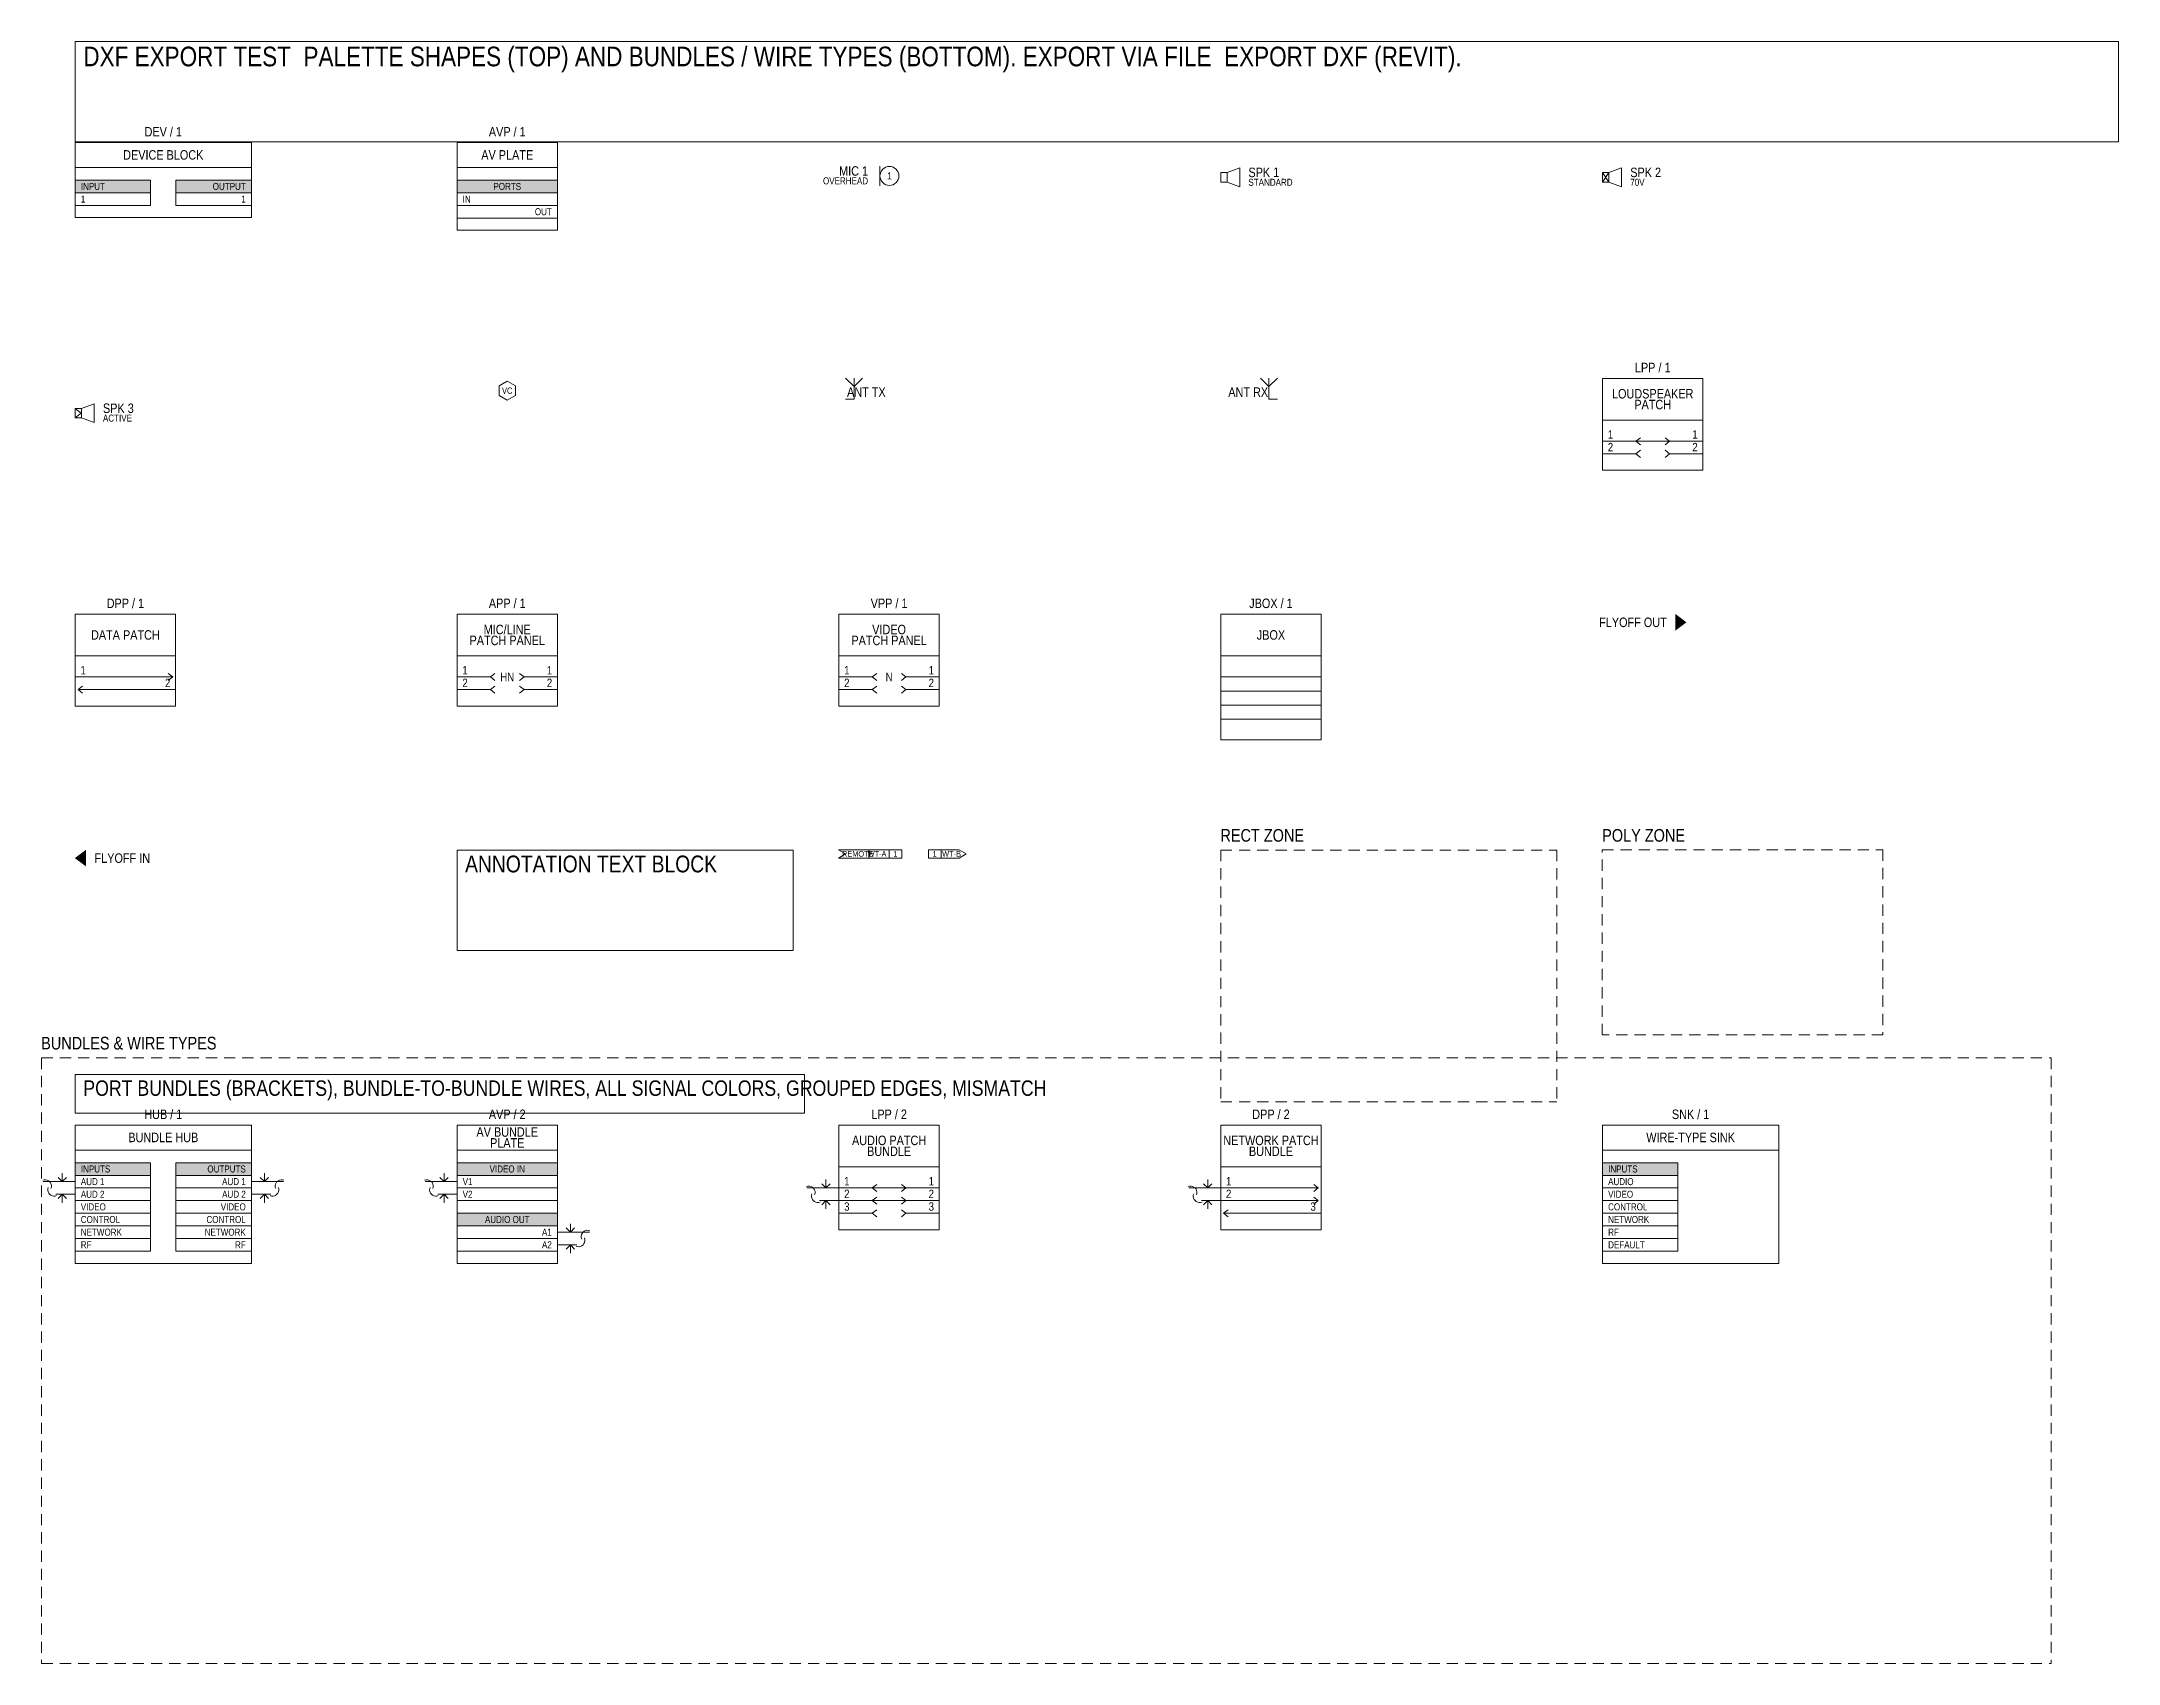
# Model space of a CAD drawing. Header units: inches. Extents: x 1 to 21.6, y 0.7 to 16.7.
import ezdxf
from ezdxf.enums import TextEntityAlignment as Align

# ---------------------------------------------------------------- set-up
doc = ezdxf.new("R2010")
doc.units = ezdxf.units.IN
doc.layers.get('0').update_dxf_attribs({"lineweight": 9})
for name, color, linetype, lineweight in [('FILLS', 9, 'Continuous', 9), ('GUIDES', 8, 'Continuous', 9), ('INKFILL', 7, 'Continuous', 9)]:
    doc.layers.add(name, color=color, linetype=linetype, lineweight=lineweight)
doc.styles.get("Standard").update_dxf_attribs({"font": 'Arial Narrow.ttf'})

msp = doc.modelspace()

# ---------------------------------------------------------------- linework, layer by layer
at = {"lineweight": 9}
for points in [[(1.337, 16.719), (21.552, 16.719)], [(1.337, 16.719), (1.337, 15.726)], [(21.552, 16.719), (21.552, 15.726)], [(1.337, 15.726), (21.552, 15.726)], [(1.337, 15.472), (3.08, 15.472)], [(5.115, 15.472), (6.108, 15.472)], [(9.299, 15.486), (9.299, 15.292)], [(12.733, 15.422), (12.733, 15.328)], [(16.448, 15.422), (16.51, 15.328)], [(16.51, 15.422), (16.448, 15.328)], [(16.51, 15.422), (16.51, 15.328)], [(1.337, 15.347), (2.083, 15.347)], [(1.337, 15.222), (2.083, 15.222)], [(2.083, 15.347), (2.083, 15.097)], [(2.333, 15.347), (2.333, 15.097)], [(2.333, 15.347), (3.08, 15.347)], [(2.333, 15.222), (3.08, 15.222)], [(5.115, 15.347), (6.108, 15.347)], [(5.115, 15.222), (6.108, 15.222)], [(1.337, 15.097), (2.083, 15.097)], [(2.333, 15.097), (3.08, 15.097)], [(5.115, 15.097), (6.108, 15.097)], [(5.115, 14.972), (6.108, 14.972)], [(8.958, 13.389), (9.042, 13.306)], [(9.042, 13.389), (9.042, 13.181)], [(9.125, 13.389), (9.042, 13.306)], [(13.064, 13.389), (13.147, 13.306)], [(13.147, 13.389), (13.147, 13.181)], [(13.231, 13.389), (13.147, 13.306)], [(9.042, 13.181), (8.958, 13.181)], [(13.147, 13.181), (13.231, 13.181)], [(1.34, 13.085), (1.396, 13.042), (1.34, 12.998)], [(1.399, 13.089), (1.399, 12.995)], [(16.448, 12.972), (17.441, 12.972)], [(16.448, 12.764), (17.441, 12.764)], [(16.823, 12.799), (16.778, 12.764), (16.823, 12.729)], [(17.066, 12.799), (17.111, 12.764), (17.066, 12.729)], [(16.448, 12.639), (16.778, 12.639)], [(16.823, 12.674), (16.778, 12.639), (16.823, 12.604)], [(17.066, 12.674), (17.111, 12.639), (17.066, 12.604)], [(17.111, 12.639), (17.441, 12.639)], [(1.337, 10.639), (2.33, 10.639)], [(5.115, 10.639), (6.108, 10.639)], [(8.892, 10.639), (9.885, 10.639)], [(12.67, 10.639), (13.663, 10.639)], [(1.337, 10.431), (2.302, 10.431)], [(1.41, 10.341), (1.365, 10.306), (1.41, 10.27)], [(1.365, 10.306), (2.33, 10.306)], [(2.257, 10.466), (2.302, 10.431), (2.257, 10.395)], [(5.115, 10.431), (5.444, 10.431)], [(5.115, 10.306), (5.444, 10.306)], [(5.489, 10.466), (5.444, 10.431), (5.489, 10.395)], [(5.489, 10.341), (5.444, 10.306), (5.489, 10.27)], [(5.733, 10.466), (5.778, 10.431), (5.733, 10.395)], [(5.733, 10.341), (5.778, 10.306), (5.733, 10.27)], [(5.778, 10.431), (6.108, 10.431)], [(5.778, 10.306), (6.108, 10.306)], [(8.892, 10.431), (9.222, 10.431)], [(8.892, 10.306), (9.222, 10.306)], [(9.267, 10.466), (9.222, 10.431), (9.267, 10.395)], [(9.267, 10.341), (9.222, 10.306), (9.267, 10.27)], [(9.511, 10.466), (9.556, 10.431), (9.511, 10.395)], [(9.511, 10.341), (9.556, 10.306), (9.511, 10.27)], [(9.556, 10.431), (9.885, 10.431)], [(9.556, 10.306), (9.885, 10.306)], [(12.67, 10.431), (13.663, 10.431)], [(12.67, 10.292), (13.663, 10.292)], [(12.67, 10.153), (13.663, 10.153)], [(12.67, 10.014), (13.663, 10.014)], [(5.115, 8.719), (8.441, 8.719)], [(5.115, 8.719), (5.115, 7.726)], [(8.441, 8.719), (8.441, 7.726)], [(9.189, 8.722), (9.189, 8.639)], [(9.389, 8.722), (9.389, 8.639)], [(9.903, 8.722), (9.903, 8.639)], [(5.115, 7.726), (8.441, 7.726)], [(1.337, 6.497), (8.552, 6.497)], [(1.337, 6.497), (1.337, 6.115)], [(8.552, 6.497), (8.552, 6.115)], [(1.337, 6.115), (8.552, 6.115)], [(1.337, 5.75), (3.08, 5.75)], [(1.337, 5.625), (2.083, 5.625)], [(2.083, 5.625), (2.083, 4.75)], [(2.333, 5.625), (2.333, 4.75)], [(2.333, 5.625), (3.08, 5.625)], [(5.115, 5.75), (6.108, 5.75)], [(5.115, 5.625), (6.108, 5.625)], [(8.892, 5.583), (9.885, 5.583)], [(12.67, 5.583), (13.663, 5.583)], [(16.448, 5.75), (18.191, 5.75)], [(16.448, 5.625), (17.194, 5.625)], [(17.194, 5.625), (17.194, 4.75)], [(1.029, 5.455), (1.015, 5.451)], [(1.333, 5.438), (1.021, 5.438)], [(1.044, 5.456), (1.029, 5.455)], [(1.058, 5.453), (1.044, 5.456)], [(1.072, 5.447), (1.058, 5.453)], [(1.066, 5.366), (1.065, 5.352)], [(1.065, 5.352), (1.068, 5.337)], [(1.07, 5.381), (1.066, 5.366)], [(1.083, 5.438), (1.072, 5.447)], [(1.092, 5.426), (1.083, 5.438)], [(1.099, 5.413), (1.092, 5.426)], [(1.097, 5.369), (1.101, 5.384)], [(1.101, 5.398), (1.099, 5.413)], [(1.101, 5.384), (1.101, 5.398)], [(1.208, 5.438), (1.167, 5.479)], [(1.208, 5.438), (1.208, 5.521)], [(1.208, 5.438), (1.25, 5.479)], [(1.337, 5.5), (2.083, 5.5)], [(1.337, 5.375), (2.083, 5.375)], [(2.333, 5.5), (3.08, 5.5)], [(2.333, 5.375), (3.08, 5.375)], [(3.083, 5.438), (3.396, 5.438)], [(3.208, 5.438), (3.167, 5.479)], [(3.208, 5.438), (3.208, 5.521)], [(3.208, 5.438), (3.25, 5.479)], [(3.315, 5.398), (3.318, 5.413)], [(3.316, 5.384), (3.315, 5.398)], [(3.32, 5.369), (3.316, 5.384)], [(3.318, 5.413), (3.324, 5.426)], [(3.324, 5.426), (3.333, 5.438)], [(3.333, 5.438), (3.345, 5.447)], [(3.345, 5.447), (3.358, 5.453)], [(3.347, 5.381), (3.351, 5.366)], [(3.351, 5.352), (3.349, 5.337)], [(3.351, 5.366), (3.351, 5.352)], [(3.358, 5.453), (3.373, 5.456)], [(3.373, 5.456), (3.387, 5.455)], [(3.387, 5.455), (3.401, 5.451)], [(4.807, 5.455), (4.793, 5.451)], [(5.111, 5.438), (4.799, 5.438)], [(4.822, 5.456), (4.807, 5.455)], [(4.836, 5.453), (4.822, 5.456)], [(4.85, 5.447), (4.836, 5.453)], [(4.844, 5.366), (4.843, 5.352)], [(4.843, 5.352), (4.846, 5.337)], [(4.848, 5.381), (4.844, 5.366)], [(4.861, 5.438), (4.85, 5.447)], [(4.87, 5.426), (4.861, 5.438)], [(4.876, 5.413), (4.87, 5.426)], [(4.875, 5.369), (4.879, 5.384)], [(4.879, 5.398), (4.876, 5.413)], [(4.879, 5.384), (4.879, 5.398)], [(4.986, 5.438), (4.944, 5.479)], [(4.986, 5.438), (4.986, 5.521)], [(4.986, 5.438), (5.028, 5.479)], [(5.115, 5.5), (6.108, 5.5)], [(5.115, 5.375), (6.108, 5.375)], [(8.585, 5.393), (8.571, 5.389)], [(8.889, 5.375), (8.576, 5.375)], [(8.6, 5.393), (8.585, 5.393)], [(8.614, 5.39), (8.6, 5.393)], [(8.627, 5.384), (8.614, 5.39)], [(8.639, 5.375), (8.627, 5.384)], [(8.648, 5.363), (8.639, 5.375)], [(8.654, 5.35), (8.648, 5.363)], [(8.657, 5.336), (8.654, 5.35)], [(8.764, 5.375), (8.722, 5.417)], [(8.764, 5.375), (8.764, 5.458)], [(8.764, 5.375), (8.806, 5.417)], [(8.892, 5.375), (9.885, 5.375)], [(9.267, 5.41), (9.222, 5.375), (9.267, 5.34)], [(9.511, 5.41), (9.556, 5.375), (9.511, 5.34)], [(12.363, 5.393), (12.349, 5.389)], [(12.667, 5.375), (12.354, 5.375)], [(12.377, 5.393), (12.363, 5.393)], [(12.392, 5.39), (12.377, 5.393)], [(12.405, 5.384), (12.392, 5.39)], [(12.417, 5.375), (12.405, 5.384)], [(12.426, 5.363), (12.417, 5.375)], [(12.432, 5.35), (12.426, 5.363)], [(12.435, 5.336), (12.432, 5.35)], [(12.542, 5.375), (12.5, 5.417)], [(12.542, 5.375), (12.542, 5.458)], [(12.542, 5.375), (12.583, 5.417)], [(12.67, 5.375), (13.635, 5.375)], [(13.59, 5.41), (13.635, 5.375), (13.59, 5.34)], [(16.448, 5.5), (17.194, 5.5)], [(16.448, 5.375), (17.194, 5.375)], [(1.068, 5.337), (1.074, 5.324)], [(1.074, 5.324), (1.083, 5.313)], [(1.083, 5.313), (1.095, 5.303)], [(1.095, 5.303), (1.108, 5.297)], [(1.108, 5.297), (1.123, 5.294)], [(1.123, 5.294), (1.137, 5.295)], [(1.137, 5.295), (1.151, 5.299)], [(1.333, 5.313), (1.146, 5.313)], [(1.208, 5.313), (1.167, 5.271)], [(1.208, 5.313), (1.208, 5.229)], [(1.208, 5.313), (1.25, 5.271)], [(1.337, 5.25), (2.083, 5.25)], [(2.333, 5.25), (3.08, 5.25)], [(3.083, 5.313), (3.271, 5.313)], [(3.208, 5.313), (3.167, 5.271)], [(3.208, 5.313), (3.208, 5.229)], [(3.208, 5.313), (3.25, 5.271)], [(3.279, 5.295), (3.265, 5.299)], [(3.294, 5.294), (3.279, 5.295)], [(3.308, 5.297), (3.294, 5.294)], [(3.322, 5.303), (3.308, 5.297)], [(3.333, 5.313), (3.322, 5.303)], [(3.342, 5.324), (3.333, 5.313)], [(3.349, 5.337), (3.342, 5.324)], [(4.846, 5.337), (4.852, 5.324)], [(4.852, 5.324), (4.861, 5.313)], [(4.861, 5.313), (4.873, 5.303)], [(4.873, 5.303), (4.886, 5.297)], [(4.886, 5.297), (4.9, 5.294)], [(4.9, 5.294), (4.915, 5.295)], [(4.915, 5.295), (4.929, 5.299)], [(5.111, 5.313), (4.924, 5.313)], [(4.986, 5.313), (4.944, 5.271)], [(4.986, 5.313), (4.986, 5.229)], [(4.986, 5.313), (5.028, 5.271)], [(5.115, 5.25), (6.108, 5.25)], [(8.625, 5.318), (8.621, 5.304)], [(8.621, 5.304), (8.621, 5.289)], [(8.621, 5.289), (8.624, 5.275)], [(8.624, 5.275), (8.63, 5.262)], [(8.63, 5.262), (8.639, 5.25)], [(8.639, 5.25), (8.65, 5.241)], [(8.65, 5.241), (8.664, 5.235)], [(8.652, 5.307), (8.656, 5.321)], [(8.656, 5.321), (8.657, 5.336)], [(8.664, 5.235), (8.678, 5.232)], [(8.678, 5.232), (8.693, 5.232)], [(8.693, 5.232), (8.707, 5.236)], [(8.889, 5.25), (8.701, 5.25)], [(8.764, 5.25), (8.722, 5.208)], [(8.764, 5.25), (8.764, 5.167)], [(8.764, 5.25), (8.806, 5.208)], [(8.892, 5.25), (9.885, 5.25)], [(9.267, 5.285), (9.222, 5.25), (9.267, 5.215)], [(9.267, 5.16), (9.222, 5.125), (9.267, 5.09)], [(9.511, 5.285), (9.556, 5.25), (9.511, 5.215)], [(9.511, 5.16), (9.556, 5.125), (9.511, 5.09)], [(12.403, 5.318), (12.399, 5.304)], [(12.399, 5.304), (12.399, 5.289)], [(12.399, 5.289), (12.401, 5.275)], [(12.401, 5.275), (12.408, 5.262)], [(12.408, 5.262), (12.417, 5.25)], [(12.417, 5.25), (12.428, 5.241)], [(12.428, 5.241), (12.442, 5.235)], [(12.43, 5.307), (12.434, 5.321)], [(12.434, 5.321), (12.435, 5.336)], [(12.442, 5.235), (12.456, 5.232)], [(12.456, 5.232), (12.471, 5.232)], [(12.471, 5.232), (12.485, 5.236)], [(12.667, 5.25), (12.479, 5.25)], [(12.542, 5.25), (12.5, 5.208)], [(12.542, 5.25), (12.542, 5.167)], [(12.542, 5.25), (12.583, 5.208)], [(12.67, 5.25), (13.635, 5.25)], [(12.743, 5.16), (12.698, 5.125), (12.743, 5.09)], [(13.59, 5.285), (13.635, 5.25), (13.59, 5.215)], [(16.448, 5.25), (17.194, 5.25)], [(1.337, 5.125), (2.083, 5.125)], [(1.337, 5), (2.083, 5)], [(2.333, 5.125), (3.08, 5.125)], [(2.333, 5), (3.08, 5)], [(5.115, 5.125), (6.108, 5.125)], [(5.115, 5), (6.108, 5)], [(6.111, 4.938), (6.424, 4.938)], [(6.236, 4.938), (6.194, 4.979)], [(6.236, 4.938), (6.236, 5.021)], [(6.236, 4.938), (6.278, 4.979)], [(6.352, 4.926), (6.361, 4.938)], [(6.361, 4.938), (6.373, 4.947)], [(6.373, 4.947), (6.386, 4.953)], [(6.386, 4.953), (6.4, 4.956)], [(6.4, 4.956), (6.415, 4.955)], [(6.415, 4.955), (6.429, 4.951)], [(8.892, 5.125), (9.222, 5.125)], [(9.556, 5.125), (9.885, 5.125)], [(12.698, 5.125), (13.663, 5.125)], [(16.448, 5.125), (17.194, 5.125)], [(16.448, 5), (17.194, 5)], [(1.337, 4.875), (2.083, 4.875)], [(1.337, 4.75), (2.083, 4.75)], [(2.333, 4.875), (3.08, 4.875)], [(2.333, 4.75), (3.08, 4.75)], [(5.115, 4.875), (6.108, 4.875)], [(5.115, 4.75), (6.108, 4.75)], [(6.111, 4.813), (6.299, 4.813)], [(6.236, 4.813), (6.194, 4.771)], [(6.236, 4.813), (6.236, 4.729)], [(6.236, 4.813), (6.278, 4.771)], [(6.307, 4.795), (6.293, 4.799)], [(6.322, 4.794), (6.307, 4.795)], [(6.336, 4.797), (6.322, 4.794)], [(6.35, 4.803), (6.336, 4.797)], [(6.343, 4.898), (6.346, 4.913)], [(6.344, 4.884), (6.343, 4.898)], [(6.348, 4.869), (6.344, 4.884)], [(6.346, 4.913), (6.352, 4.926)], [(6.361, 4.813), (6.35, 4.803)], [(6.37, 4.824), (6.361, 4.813)], [(6.376, 4.837), (6.37, 4.824)], [(6.375, 4.881), (6.379, 4.866)], [(6.379, 4.852), (6.376, 4.837)], [(6.379, 4.866), (6.379, 4.852)], [(16.448, 4.875), (17.194, 4.875)], [(16.448, 4.75), (17.194, 4.75)]]:
    msp.add_lwpolyline(points, dxfattribs=at)
for points in [[(1.337, 15.719), (3.08, 15.719), (3.08, 14.976), (1.337, 14.976)], [(5.115, 15.719), (6.108, 15.719), (6.108, 14.851), (5.115, 14.851)], [(9.486, 15.389), (9.484, 15.371), (9.479, 15.353), (9.47, 15.337), (9.459, 15.323), (9.444, 15.311), (9.428, 15.302), (9.411, 15.297), (9.392, 15.295), (9.374, 15.297), (9.356, 15.302), (9.34, 15.311), (9.326, 15.323), (9.314, 15.337), (9.306, 15.353), (9.3, 15.371), (9.299, 15.389), (9.3, 15.407), (9.306, 15.425), (9.314, 15.441), (9.326, 15.455), (9.34, 15.467), (9.356, 15.476), (9.374, 15.481), (9.392, 15.483), (9.411, 15.481), (9.428, 15.476), (9.444, 15.467), (9.459, 15.455), (9.47, 15.441), (9.479, 15.425), (9.484, 15.407)], [(12.67, 15.422), (12.733, 15.422), (12.858, 15.469), (12.858, 15.281), (12.733, 15.328), (12.67, 15.328)], [(16.448, 15.422), (16.51, 15.422), (16.635, 15.469), (16.635, 15.281), (16.51, 15.328), (16.448, 15.328)], [(5.611, 13.358), (5.692, 13.311), (5.692, 13.217), (5.611, 13.17), (5.53, 13.217), (5.53, 13.311)], [(16.448, 13.385), (17.441, 13.385), (17.441, 12.476), (16.448, 12.476)], [(1.337, 13.089), (1.399, 13.089), (1.524, 13.135), (1.524, 12.948), (1.399, 12.995), (1.337, 12.995)], [(1.337, 11.052), (2.33, 11.052), (2.33, 10.142), (1.337, 10.142)], [(5.115, 11.052), (6.108, 11.052), (6.108, 10.142), (5.115, 10.142)], [(8.892, 11.052), (9.885, 11.052), (9.885, 10.142), (8.892, 10.142)], [(12.67, 11.052), (13.663, 11.052), (13.663, 9.809), (12.67, 9.809)], [(8.889, 8.722), (9.389, 8.722), (9.514, 8.722), (9.514, 8.639), (9.389, 8.639), (8.889, 8.639), (8.958, 8.681)], [(9.778, 8.639), (9.778, 8.722), (9.903, 8.722), (10.083, 8.722), (10.153, 8.681), (10.083, 8.639), (9.903, 8.639), (9.778, 8.639)], [(1.337, 5.997), (3.08, 5.997), (3.08, 4.628), (1.337, 4.628)], [(5.115, 5.997), (6.108, 5.997), (6.108, 4.628), (5.115, 4.628)], [(8.892, 5.997), (9.885, 5.997), (9.885, 4.962), (8.892, 4.962)], [(12.67, 5.997), (13.663, 5.997), (13.663, 4.962), (12.67, 4.962)], [(16.448, 5.997), (18.191, 5.997), (18.191, 4.628), (16.448, 4.628)]]:
    msp.add_lwpolyline(points, close=True, dxfattribs=at)
at = {"layer": 'FILLS', "lineweight": 9}
for points in [[(1.337, 15.347), (2.083, 15.347), (1.337, 15.222), (2.083, 15.222)], [(2.333, 15.347), (3.08, 15.347), (2.333, 15.222), (3.08, 15.222)], [(5.115, 15.347), (6.108, 15.347), (5.115, 15.222), (6.108, 15.222)], [(1.337, 5.625), (2.083, 5.625), (1.337, 5.5), (2.083, 5.5)], [(2.333, 5.625), (3.08, 5.625), (2.333, 5.5), (3.08, 5.5)], [(5.115, 5.625), (6.108, 5.625), (5.115, 5.5), (6.108, 5.5)], [(16.448, 5.625), (17.194, 5.625), (16.448, 5.5), (17.194, 5.5)], [(5.115, 5.125), (6.108, 5.125), (5.115, 5), (6.108, 5)]]:
    msp.add_solid(points, dxfattribs=at)
at = {"layer": 'GUIDES', "lineweight": 9}
for points in [[(12.67, 8.719), (12.781, 8.719)], [(12.67, 8.719), (12.67, 8.608)], [(12.851, 8.719), (12.962, 8.719)], [(13.031, 8.719), (13.142, 8.719)], [(13.212, 8.719), (13.323, 8.719)], [(13.392, 8.719), (13.503, 8.719)], [(13.573, 8.719), (13.684, 8.719)], [(13.753, 8.719), (13.865, 8.719)], [(13.934, 8.719), (14.045, 8.719)], [(14.115, 8.719), (14.226, 8.719)], [(14.295, 8.719), (14.406, 8.719)], [(14.476, 8.719), (14.587, 8.719)], [(14.656, 8.719), (14.767, 8.719)], [(14.837, 8.719), (14.948, 8.719)], [(15.017, 8.719), (15.128, 8.719)], [(15.198, 8.719), (15.309, 8.719)], [(15.378, 8.719), (15.49, 8.719)], [(15.559, 8.719), (15.67, 8.719)], [(15.74, 8.719), (15.851, 8.719)], [(15.92, 8.719), (15.997, 8.719)], [(15.997, 8.719), (15.997, 8.608)], [(16.444, 8.722), (16.556, 8.722)], [(16.444, 8.694), (16.444, 8.722)], [(16.625, 8.722), (16.736, 8.722)], [(16.806, 8.722), (16.917, 8.722)], [(16.986, 8.722), (17.097, 8.722)], [(17.167, 8.722), (17.278, 8.722)], [(17.347, 8.722), (17.458, 8.722)], [(17.528, 8.722), (17.639, 8.722)], [(17.708, 8.722), (17.819, 8.722)], [(17.889, 8.722), (18, 8.722)], [(18.069, 8.722), (18.181, 8.722)], [(18.25, 8.722), (18.361, 8.722)], [(18.431, 8.722), (18.542, 8.722)], [(18.611, 8.722), (18.722, 8.722)], [(18.792, 8.722), (18.903, 8.722)], [(18.972, 8.722), (19.083, 8.722)], [(19.153, 8.722), (19.222, 8.722)], [(19.222, 8.722), (19.222, 8.611)], [(12.67, 8.538), (12.67, 8.427)], [(15.997, 8.538), (15.997, 8.427)], [(16.444, 8.514), (16.444, 8.625)], [(16.444, 8.333), (16.444, 8.444)], [(19.222, 8.542), (19.222, 8.431)], [(12.67, 8.358), (12.67, 8.247)], [(15.997, 8.358), (15.997, 8.247)], [(16.444, 8.153), (16.444, 8.264)], [(19.222, 8.361), (19.222, 8.25)], [(12.67, 8.177), (12.67, 8.066)], [(15.997, 8.177), (15.997, 8.066)], [(16.444, 7.972), (16.444, 8.083)], [(19.222, 8.181), (19.222, 8.069)], [(12.67, 7.997), (12.67, 7.885)], [(12.67, 7.816), (12.67, 7.705)], [(15.997, 7.997), (15.997, 7.885)], [(15.997, 7.816), (15.997, 7.705)], [(16.444, 7.792), (16.444, 7.903)], [(19.222, 8), (19.222, 7.889)], [(19.222, 7.819), (19.222, 7.708)], [(12.67, 7.635), (12.67, 7.524)], [(15.997, 7.635), (15.997, 7.524)], [(16.444, 7.611), (16.444, 7.722)], [(19.222, 7.639), (19.222, 7.528)], [(12.67, 7.455), (12.67, 7.344)], [(15.997, 7.455), (15.997, 7.344)], [(16.444, 7.431), (16.444, 7.542)], [(19.222, 7.458), (19.222, 7.347)], [(12.67, 7.274), (12.67, 7.163)], [(15.997, 7.274), (15.997, 7.163)], [(16.444, 7.25), (16.444, 7.361)], [(19.222, 7.278), (19.222, 7.167)], [(12.67, 7.094), (12.67, 6.983)], [(15.997, 7.094), (15.997, 6.983)], [(16.444, 7.069), (16.444, 7.181)], [(16.444, 6.889), (16.444, 7)], [(19.222, 7.097), (19.222, 6.986)], [(12.67, 6.913), (12.67, 6.802)], [(15.997, 6.913), (15.997, 6.802)], [(16.514, 6.889), (16.444, 6.889)], [(16.694, 6.889), (16.583, 6.889)], [(16.875, 6.889), (16.764, 6.889)], [(17.056, 6.889), (16.944, 6.889)], [(17.236, 6.889), (17.125, 6.889)], [(17.417, 6.889), (17.306, 6.889)], [(17.597, 6.889), (17.486, 6.889)], [(17.778, 6.889), (17.667, 6.889)], [(17.958, 6.889), (17.847, 6.889)], [(18.139, 6.889), (18.028, 6.889)], [(18.319, 6.889), (18.208, 6.889)], [(18.5, 6.889), (18.389, 6.889)], [(18.681, 6.889), (18.569, 6.889)], [(18.861, 6.889), (18.75, 6.889)], [(19.042, 6.889), (18.931, 6.889)], [(19.222, 6.889), (19.111, 6.889)], [(19.222, 6.917), (19.222, 6.889)], [(1.003, 6.663), (1.115, 6.663)], [(1.003, 6.663), (1.003, 6.552)], [(1.184, 6.663), (1.295, 6.663)], [(1.365, 6.663), (1.476, 6.663)], [(1.545, 6.663), (1.656, 6.663)], [(1.726, 6.663), (1.837, 6.663)], [(1.906, 6.663), (2.017, 6.663)], [(2.087, 6.663), (2.198, 6.663)], [(2.267, 6.663), (2.378, 6.663)], [(2.448, 6.663), (2.559, 6.663)], [(2.628, 6.663), (2.74, 6.663)], [(2.809, 6.663), (2.92, 6.663)], [(2.99, 6.663), (3.101, 6.663)], [(3.17, 6.663), (3.281, 6.663)], [(3.351, 6.663), (3.462, 6.663)], [(3.531, 6.663), (3.642, 6.663)], [(3.712, 6.663), (3.823, 6.663)], [(3.892, 6.663), (4.003, 6.663)], [(4.073, 6.663), (4.184, 6.663)], [(4.253, 6.663), (4.365, 6.663)], [(4.434, 6.663), (4.545, 6.663)], [(4.615, 6.663), (4.726, 6.663)], [(4.795, 6.663), (4.906, 6.663)], [(4.976, 6.663), (5.087, 6.663)], [(5.156, 6.663), (5.267, 6.663)], [(5.337, 6.663), (5.448, 6.663)], [(5.517, 6.663), (5.628, 6.663)], [(5.698, 6.663), (5.809, 6.663)], [(5.878, 6.663), (5.99, 6.663)], [(6.059, 6.663), (6.17, 6.663)], [(6.24, 6.663), (6.351, 6.663)], [(6.42, 6.663), (6.531, 6.663)], [(6.601, 6.663), (6.712, 6.663)], [(6.781, 6.663), (6.892, 6.663)], [(6.962, 6.663), (7.073, 6.663)], [(7.142, 6.663), (7.253, 6.663)], [(7.323, 6.663), (7.434, 6.663)], [(7.503, 6.663), (7.615, 6.663)], [(7.684, 6.663), (7.795, 6.663)], [(7.865, 6.663), (7.976, 6.663)], [(8.045, 6.663), (8.156, 6.663)], [(8.226, 6.663), (8.337, 6.663)], [(8.406, 6.663), (8.517, 6.663)], [(8.587, 6.663), (8.698, 6.663)], [(8.767, 6.663), (8.878, 6.663)], [(8.948, 6.663), (9.059, 6.663)], [(9.128, 6.663), (9.24, 6.663)], [(9.309, 6.663), (9.42, 6.663)], [(9.49, 6.663), (9.601, 6.663)], [(9.67, 6.663), (9.781, 6.663)], [(9.851, 6.663), (9.962, 6.663)], [(10.031, 6.663), (10.142, 6.663)], [(10.212, 6.663), (10.323, 6.663)], [(10.392, 6.663), (10.503, 6.663)], [(10.573, 6.663), (10.684, 6.663)], [(10.753, 6.663), (10.865, 6.663)], [(10.934, 6.663), (11.045, 6.663)], [(11.115, 6.663), (11.226, 6.663)], [(11.295, 6.663), (11.406, 6.663)], [(11.476, 6.663), (11.587, 6.663)], [(11.656, 6.663), (11.767, 6.663)], [(11.837, 6.663), (11.948, 6.663)], [(12.017, 6.663), (12.128, 6.663)], [(12.198, 6.663), (12.309, 6.663)], [(12.378, 6.663), (12.49, 6.663)], [(12.559, 6.663), (12.67, 6.663)], [(12.67, 6.733), (12.67, 6.622)], [(12.74, 6.663), (12.851, 6.663)], [(12.92, 6.663), (13.031, 6.663)], [(13.101, 6.663), (13.212, 6.663)], [(13.281, 6.663), (13.392, 6.663)], [(13.462, 6.663), (13.573, 6.663)], [(13.642, 6.663), (13.753, 6.663)], [(13.823, 6.663), (13.934, 6.663)], [(14.003, 6.663), (14.115, 6.663)], [(14.184, 6.663), (14.295, 6.663)], [(14.365, 6.663), (14.476, 6.663)], [(14.545, 6.663), (14.656, 6.663)], [(14.726, 6.663), (14.837, 6.663)], [(14.906, 6.663), (15.017, 6.663)], [(15.087, 6.663), (15.198, 6.663)], [(15.267, 6.663), (15.378, 6.663)], [(15.448, 6.663), (15.559, 6.663)], [(15.628, 6.663), (15.74, 6.663)], [(15.809, 6.663), (15.92, 6.663)], [(15.99, 6.663), (16.101, 6.663)], [(15.997, 6.733), (15.997, 6.622)], [(16.17, 6.663), (16.281, 6.663)], [(16.351, 6.663), (16.462, 6.663)], [(16.531, 6.663), (16.642, 6.663)], [(16.712, 6.663), (16.823, 6.663)], [(16.892, 6.663), (17.003, 6.663)], [(17.073, 6.663), (17.184, 6.663)], [(17.253, 6.663), (17.365, 6.663)], [(17.434, 6.663), (17.545, 6.663)], [(17.615, 6.663), (17.726, 6.663)], [(17.795, 6.663), (17.906, 6.663)], [(17.976, 6.663), (18.087, 6.663)], [(18.156, 6.663), (18.267, 6.663)], [(18.337, 6.663), (18.448, 6.663)], [(18.517, 6.663), (18.628, 6.663)], [(18.698, 6.663), (18.809, 6.663)], [(18.878, 6.663), (18.99, 6.663)], [(19.059, 6.663), (19.17, 6.663)], [(19.24, 6.663), (19.351, 6.663)], [(19.42, 6.663), (19.531, 6.663)], [(19.601, 6.663), (19.712, 6.663)], [(19.781, 6.663), (19.892, 6.663)], [(19.962, 6.663), (20.073, 6.663)], [(20.142, 6.663), (20.253, 6.663)], [(20.323, 6.663), (20.434, 6.663)], [(20.503, 6.663), (20.615, 6.663)], [(20.684, 6.663), (20.795, 6.663)], [(20.865, 6.663), (20.885, 6.663)], [(20.885, 6.663), (20.885, 6.552)], [(1.003, 6.483), (1.003, 6.372)], [(12.67, 6.552), (12.67, 6.441)], [(12.67, 6.372), (12.67, 6.26)], [(15.997, 6.552), (15.997, 6.441)], [(15.997, 6.372), (15.997, 6.26)], [(20.885, 6.483), (20.885, 6.372)], [(1.003, 6.302), (1.003, 6.191)], [(12.67, 6.226), (12.781, 6.226)], [(12.851, 6.226), (12.962, 6.226)], [(13.031, 6.226), (13.142, 6.226)], [(13.212, 6.226), (13.323, 6.226)], [(13.392, 6.226), (13.503, 6.226)], [(13.573, 6.226), (13.684, 6.226)], [(13.753, 6.226), (13.865, 6.226)], [(13.934, 6.226), (14.045, 6.226)], [(14.115, 6.226), (14.226, 6.226)], [(14.295, 6.226), (14.406, 6.226)], [(14.476, 6.226), (14.587, 6.226)], [(14.656, 6.226), (14.767, 6.226)], [(14.837, 6.226), (14.948, 6.226)], [(15.017, 6.226), (15.128, 6.226)], [(15.198, 6.226), (15.309, 6.226)], [(15.378, 6.226), (15.49, 6.226)], [(15.559, 6.226), (15.67, 6.226)], [(15.74, 6.226), (15.851, 6.226)], [(15.92, 6.226), (15.997, 6.226)], [(20.885, 6.302), (20.885, 6.191)], [(1.003, 6.122), (1.003, 6.01)], [(20.885, 6.122), (20.885, 6.01)], [(1.003, 5.941), (1.003, 5.83)], [(1.003, 5.76), (1.003, 5.649)], [(20.885, 5.941), (20.885, 5.83)], [(20.885, 5.76), (20.885, 5.649)], [(1.003, 5.58), (1.003, 5.469)], [(20.885, 5.58), (20.885, 5.469)], [(1.003, 5.399), (1.003, 5.288)], [(20.885, 5.399), (20.885, 5.288)], [(1.003, 5.219), (1.003, 5.108)], [(20.885, 5.219), (20.885, 5.108)], [(1.003, 5.038), (1.003, 4.927)], [(20.885, 5.038), (20.885, 4.927)], [(1.003, 4.858), (1.003, 4.747)], [(20.885, 4.858), (20.885, 4.747)], [(1.003, 4.677), (1.003, 4.566)], [(20.885, 4.677), (20.885, 4.566)], [(1.003, 4.497), (1.003, 4.385)], [(1.003, 4.316), (1.003, 4.205)], [(20.885, 4.497), (20.885, 4.385)], [(20.885, 4.316), (20.885, 4.205)], [(1.003, 4.135), (1.003, 4.024)], [(20.885, 4.135), (20.885, 4.024)], [(1.003, 3.955), (1.003, 3.844)], [(20.885, 3.955), (20.885, 3.844)], [(1.003, 3.774), (1.003, 3.663)], [(20.885, 3.774), (20.885, 3.663)], [(1.003, 3.594), (1.003, 3.483)], [(20.885, 3.594), (20.885, 3.483)], [(1.003, 3.413), (1.003, 3.302)], [(20.885, 3.413), (20.885, 3.302)], [(1.003, 3.233), (1.003, 3.122)], [(20.885, 3.233), (20.885, 3.122)], [(1.003, 3.052), (1.003, 2.941)], [(20.885, 3.052), (20.885, 2.941)], [(1.003, 2.872), (1.003, 2.76)], [(1.003, 2.691), (1.003, 2.58)], [(20.885, 2.872), (20.885, 2.76)], [(20.885, 2.691), (20.885, 2.58)], [(1.003, 2.51), (1.003, 2.399)], [(20.885, 2.51), (20.885, 2.399)], [(1.003, 2.33), (1.003, 2.219)], [(20.885, 2.33), (20.885, 2.219)], [(1.003, 2.149), (1.003, 2.038)], [(20.885, 2.149), (20.885, 2.038)], [(1.003, 1.969), (1.003, 1.858)], [(20.885, 1.969), (20.885, 1.858)], [(1.003, 1.788), (1.003, 1.677)], [(20.885, 1.788), (20.885, 1.677)], [(1.003, 1.608), (1.003, 1.497)], [(20.885, 1.608), (20.885, 1.497)], [(1.003, 1.427), (1.003, 1.316)], [(1.003, 1.247), (1.003, 1.135)], [(20.885, 1.427), (20.885, 1.316)], [(20.885, 1.247), (20.885, 1.135)], [(1.003, 1.066), (1.003, 0.955)], [(20.885, 1.066), (20.885, 0.955)], [(1.003, 0.885), (1.003, 0.774)], [(20.885, 0.885), (20.885, 0.774)], [(1.003, 0.705), (1.003, 0.67)], [(1.003, 0.67), (1.115, 0.67)], [(1.184, 0.67), (1.295, 0.67)], [(1.365, 0.67), (1.476, 0.67)], [(1.545, 0.67), (1.656, 0.67)], [(1.726, 0.67), (1.837, 0.67)], [(1.906, 0.67), (2.017, 0.67)], [(2.087, 0.67), (2.198, 0.67)], [(2.267, 0.67), (2.378, 0.67)], [(2.448, 0.67), (2.559, 0.67)], [(2.628, 0.67), (2.74, 0.67)], [(2.809, 0.67), (2.92, 0.67)], [(2.99, 0.67), (3.101, 0.67)], [(3.17, 0.67), (3.281, 0.67)], [(3.351, 0.67), (3.462, 0.67)], [(3.531, 0.67), (3.642, 0.67)], [(3.712, 0.67), (3.823, 0.67)], [(3.892, 0.67), (4.003, 0.67)], [(4.073, 0.67), (4.184, 0.67)], [(4.253, 0.67), (4.365, 0.67)], [(4.434, 0.67), (4.545, 0.67)], [(4.615, 0.67), (4.726, 0.67)], [(4.795, 0.67), (4.906, 0.67)], [(4.976, 0.67), (5.087, 0.67)], [(5.156, 0.67), (5.267, 0.67)], [(5.337, 0.67), (5.448, 0.67)], [(5.517, 0.67), (5.628, 0.67)], [(5.698, 0.67), (5.809, 0.67)], [(5.878, 0.67), (5.99, 0.67)], [(6.059, 0.67), (6.17, 0.67)], [(6.24, 0.67), (6.351, 0.67)], [(6.42, 0.67), (6.531, 0.67)], [(6.601, 0.67), (6.712, 0.67)], [(6.781, 0.67), (6.892, 0.67)], [(6.962, 0.67), (7.073, 0.67)], [(7.142, 0.67), (7.253, 0.67)], [(7.323, 0.67), (7.434, 0.67)], [(7.503, 0.67), (7.615, 0.67)], [(7.684, 0.67), (7.795, 0.67)], [(7.865, 0.67), (7.976, 0.67)], [(8.045, 0.67), (8.156, 0.67)], [(8.226, 0.67), (8.337, 0.67)], [(8.406, 0.67), (8.517, 0.67)], [(8.587, 0.67), (8.698, 0.67)], [(8.767, 0.67), (8.878, 0.67)], [(8.948, 0.67), (9.059, 0.67)], [(9.128, 0.67), (9.24, 0.67)], [(9.309, 0.67), (9.42, 0.67)], [(9.49, 0.67), (9.601, 0.67)], [(9.67, 0.67), (9.781, 0.67)], [(9.851, 0.67), (9.962, 0.67)], [(10.031, 0.67), (10.142, 0.67)], [(10.212, 0.67), (10.323, 0.67)], [(10.392, 0.67), (10.503, 0.67)], [(10.573, 0.67), (10.684, 0.67)], [(10.753, 0.67), (10.865, 0.67)], [(10.934, 0.67), (11.045, 0.67)], [(11.115, 0.67), (11.226, 0.67)], [(11.295, 0.67), (11.406, 0.67)], [(11.476, 0.67), (11.587, 0.67)], [(11.656, 0.67), (11.767, 0.67)], [(11.837, 0.67), (11.948, 0.67)], [(12.017, 0.67), (12.128, 0.67)], [(12.198, 0.67), (12.309, 0.67)], [(12.378, 0.67), (12.49, 0.67)], [(12.559, 0.67), (12.67, 0.67)], [(12.74, 0.67), (12.851, 0.67)], [(12.92, 0.67), (13.031, 0.67)], [(13.101, 0.67), (13.212, 0.67)], [(13.281, 0.67), (13.392, 0.67)], [(13.462, 0.67), (13.573, 0.67)], [(13.642, 0.67), (13.753, 0.67)], [(13.823, 0.67), (13.934, 0.67)], [(14.003, 0.67), (14.115, 0.67)], [(14.184, 0.67), (14.295, 0.67)], [(14.365, 0.67), (14.476, 0.67)], [(14.545, 0.67), (14.656, 0.67)], [(14.726, 0.67), (14.837, 0.67)], [(14.906, 0.67), (15.017, 0.67)], [(15.087, 0.67), (15.198, 0.67)], [(15.267, 0.67), (15.378, 0.67)], [(15.448, 0.67), (15.559, 0.67)], [(15.628, 0.67), (15.74, 0.67)], [(15.809, 0.67), (15.92, 0.67)], [(15.99, 0.67), (16.101, 0.67)], [(16.17, 0.67), (16.281, 0.67)], [(16.351, 0.67), (16.462, 0.67)], [(16.531, 0.67), (16.642, 0.67)], [(16.712, 0.67), (16.823, 0.67)], [(16.892, 0.67), (17.003, 0.67)], [(17.073, 0.67), (17.184, 0.67)], [(17.253, 0.67), (17.365, 0.67)], [(17.434, 0.67), (17.545, 0.67)], [(17.615, 0.67), (17.726, 0.67)], [(17.795, 0.67), (17.906, 0.67)], [(17.976, 0.67), (18.087, 0.67)], [(18.156, 0.67), (18.267, 0.67)], [(18.337, 0.67), (18.448, 0.67)], [(18.517, 0.67), (18.628, 0.67)], [(18.698, 0.67), (18.809, 0.67)], [(18.878, 0.67), (18.99, 0.67)], [(19.059, 0.67), (19.17, 0.67)], [(19.24, 0.67), (19.351, 0.67)], [(19.42, 0.67), (19.531, 0.67)], [(19.601, 0.67), (19.712, 0.67)], [(19.781, 0.67), (19.892, 0.67)], [(19.962, 0.67), (20.073, 0.67)], [(20.142, 0.67), (20.253, 0.67)], [(20.323, 0.67), (20.434, 0.67)], [(20.503, 0.67), (20.615, 0.67)], [(20.684, 0.67), (20.795, 0.67)], [(20.865, 0.67), (20.885, 0.67)], [(20.885, 0.705), (20.885, 0.67)]]:
    msp.add_lwpolyline(points, dxfattribs=at)
at = {"layer": 'INKFILL', "lineweight": 9}
for points in [[(17.167, 11.056), (17.278, 10.972), (17.167, 10.889)], [(1.333, 8.639), (1.444, 8.722), (1.444, 8.556)]]:
    msp.add_solid(points, dxfattribs=at)

# ---------------------------------------------------------------- texts
at = {"lineweight": 9}
for s, height, p in [('DXF EXPORT TEST  PALETTE SHAPES (TOP) AND BUNDLES / WIRE TYPES (BOTTOM). EXPORT VIA FILE  EXPORT DXF (REVIT).', 0.194444, (1.417, 16.571)), ('SPK 1', 0.0938, (12.944, 15.424)), ('SPK 2', 0.0938, (16.722, 15.424)), ('INPUT', 0.0694, (1.392, 15.285)), ('STANDARD', 0.0694, (12.944, 15.326)), ('70V', 0.0694, (16.722, 15.326)), ('1', 0.0694, (1.392, 15.16)), ('IN', 0.0694, (5.17, 15.16)), ('ACTIVE', 0.0694, (1.611, 12.993)), ('SPK 3', 0.0938, (1.611, 13.09)), ('FLYOFF IN', 0.0938, (1.528, 8.639)), ('ANNOTATION TEXT BLOCK', 0.16667, (5.194, 8.581)), ('PORT BUNDLES (BRACKETS), BUNDLE-TO-BUNDLE WIRES, ALL SIGNAL COLORS, GROUPED EDGES, MISMATCH', 0.15278, (1.417, 6.363)), ('INPUTS', 0.0694, (1.392, 5.563)), ('INPUTS', 0.0694, (16.503, 5.563)), ('AUD 1', 0.0694, (1.392, 5.438)), ('AUD 2', 0.0694, (1.392, 5.313)), ('V1', 0.0694, (5.17, 5.438)), ('V2', 0.0694, (5.17, 5.313)), ('AUDIO', 0.0694, (16.503, 5.438)), ('VIDEO', 0.0694, (16.503, 5.313)), ('VIDEO', 0.0694, (1.392, 5.188)), ('CONTROL', 0.0694, (16.503, 5.188)), ('CONTROL', 0.0694, (1.392, 5.063)), ('NETWORK', 0.0694, (1.392, 4.938)), ('NETWORK', 0.0694, (16.503, 5.063)), ('RF', 0.0694, (16.503, 4.938)), ('RF', 0.0694, (1.392, 4.813)), ('DEFAULT', 0.0694, (16.503, 4.813))]:
    msp.add_text(s, height=height, dxfattribs=at).set_placement(p, align=Align.MIDDLE_LEFT)
for s, height, p in [('DEV / 1', 0.0938, (2.208, 15.826)), ('AVP / 1', 0.0938, (5.611, 15.826)), ('DEVICE BLOCK', 0.09375, (2.208, 15.597)), ('AV PLATE', 0.0938, (5.611, 15.597)), ('1', 0.0694, (9.392, 15.389)), ('PORTS', 0.0694, (5.611, 15.285)), ('LPP / 1', 0.0938, (16.944, 13.493)), ('VC', 0.0625, (5.611, 13.264)), ('ANT TX', 0.0938, (9.164, 13.25)), ('ANT RX', 0.0938, (12.942, 13.25)), ('LOUDSPEAKER', 0.09375, (16.944, 13.234)), ('PATCH', 0.0938, (16.944, 13.127)), ('DPP / 1', 0.0938, (1.833, 11.16)), ('APP / 1', 0.0938, (5.611, 11.16)), ('VPP / 1', 0.0938, (9.389, 11.16)), ('JBOX / 1', 0.0938, (13.167, 11.16)), ('DATA PATCH', 0.0938, (1.833, 10.847)), ('MIC/LINE', 0.0938, (5.611, 10.901)), ('VIDEO', 0.0938, (9.389, 10.901)), ('JBOX', 0.0938, (13.167, 10.847)), ('PATCH PANEL', 0.09375, (5.611, 10.793)), ('PATCH PANEL', 0.09375, (9.389, 10.793)), ('HN', 0.0833, (5.611, 10.431)), ('N', 0.0833, (9.389, 10.431)), ('REMOTE', 0.0556, (9.079, 8.681)), ('WT-A', 0.0556, (9.27, 8.681)), ('1', 0.0556, (9.451, 8.681)), ('1', 0.0556, (9.84, 8.681)), ('WT-B', 0.0556, (10.007, 8.681)), ('HUB / 1', 0.0938, (2.208, 6.104)), ('AV BUNDLE', 0.0938, (5.611, 5.929)), ('AVP / 2', 0.0938, (5.611, 6.104)), ('LPP / 2', 0.0938, (9.389, 6.104)), ('DPP / 2', 0.0938, (13.167, 6.104)), ('SNK / 1', 0.0938, (17.319, 6.104)), ('BUNDLE HUB', 0.0938, (2.208, 5.875)), ('PLATE', 0.0938, (5.611, 5.821)), ('AUDIO PATCH', 0.09375, (9.389, 5.846)), ('BUNDLE', 0.0938, (9.389, 5.738)), ('NETWORK PATCH', 0.09375, (13.167, 5.846)), ('BUNDLE', 0.0938, (13.167, 5.738)), ('WIRE-TYPE SINK', 0.09375, (17.319, 5.875)), ('VIDEO IN', 0.0694, (5.611, 5.563)), ('AUDIO OUT', 0.0694, (5.611, 5.063))]:
    msp.add_text(s, height=height, dxfattribs=at).set_placement(p, align=Align.MIDDLE_CENTER)
for s, height, p in [('MIC 1', 0.0938, (9.181, 15.438)), ('OUTPUT', 0.0694, (3.024, 15.285)), ('OVERHEAD', 0.0694, (9.181, 15.34)), ('1', 0.0694, (3.024, 15.16)), ('OUT', 0.0694, (6.052, 15.035)), ('FLYOFF OUT', 0.0938, (17.083, 10.972)), ('OUTPUTS', 0.0694, (3.024, 5.563)), ('AUD 1', 0.0694, (3.024, 5.438)), ('AUD 2', 0.0694, (3.024, 5.313)), ('VIDEO', 0.0694, (3.024, 5.188)), ('NETWORK', 0.0694, (3.024, 4.938)), ('CONTROL', 0.0694, (3.024, 5.063)), ('A1', 0.0694, (6.052, 4.938)), ('RF', 0.0694, (3.024, 4.813)), ('A2', 0.0694, (6.052, 4.813))]:
    msp.add_text(s, height=height, dxfattribs=at).set_placement(p, align=Align.MIDDLE_RIGHT)
for s, height, p in [('2', 0.0833, (16.5, 12.639)), ('1', 0.0833, (16.5, 12.764)), ('1', 0.0833, (1.389, 10.431)), ('1', 0.0833, (5.167, 10.431)), ('1', 0.0833, (8.944, 10.431)), ('2', 0.0833, (5.167, 10.306)), ('2', 0.0833, (8.944, 10.306)), ('RECT ZONE', 0.125, (12.667, 8.764)), ('POLY ZONE', 0.125, (16.444, 8.764)), ('BUNDLES & WIRE TYPES', 0.125, (1, 6.708)), ('2', 0.0833, (8.944, 5.25)), ('1', 0.0833, (8.944, 5.375)), ('2', 0.0833, (12.722, 5.25)), ('1', 0.0833, (12.722, 5.375)), ('3', 0.0833, (8.944, 5.125))]:
    msp.add_text(s, height=height, dxfattribs=at).set_placement(p, align=Align.BOTTOM_LEFT)
for s, p in [('2', (17.389, 12.639)), ('1', (17.389, 12.764)), ('1', (6.056, 10.431)), ('1', (9.833, 10.431)), ('2', (2.278, 10.306)), ('2', (6.056, 10.306)), ('2', (9.833, 10.306)), ('2', (9.833, 5.25)), ('1', (9.833, 5.375)), ('3', (9.833, 5.125)), ('3', (13.611, 5.125))]:
    msp.add_text(s, height=0.0833, dxfattribs=at).set_placement(p, align=Align.BOTTOM_RIGHT)

doc.saveas('drawing.dxf')
